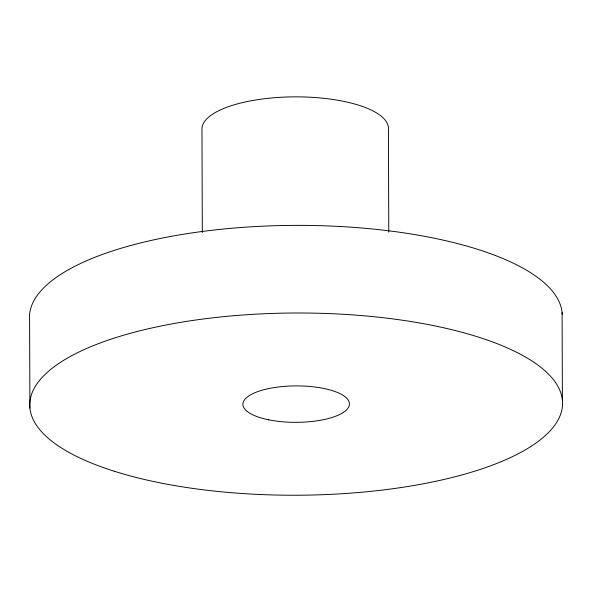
<?xml version="1.0" encoding="UTF-8"?>
<svg xmlns="http://www.w3.org/2000/svg" width="592" height="592" viewBox="0 0 592 592"><rect width="100%" height="100%" fill="white"/><g stroke="black" fill="none" stroke-linecap="round" stroke-linejoin="round"><path stroke-width="0.89" d="M562.097 312.524L562.4 400.148M388.781 232.145L388.419 128.975A93.24 31.894 -0.2 0 0 296.71 96.851A93.24 31.894 -0.2 0 0 201.961 128.508L202.323 232.604M29.903 408.08L29.6 320.464A266.407 91.116 -0.2 0 1 289.199 225.426A266.407 91.116 -0.2 0 1 562.222 314.278M114.397 471.291A266.407 91.116 -0.2 0 0 555.71 423.842A266.407 91.116 -0.2 0 0 218.352 317.208A266.407 91.116 -0.2 0 0 114.397 471.291M268.768 419.832A53.28 18.226 -0.2 0 0 349.428 404.247A53.28 18.226 -0.2 0 0 270.263 388.271A53.28 18.226 -0.2 0 0 268.768 419.832"/></g></svg>
